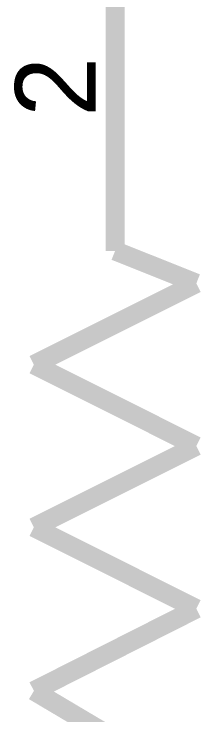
# Model space of a CAD drawing. Header units: inches. Extents: x 0 to 432, y 0 to 280.
# Drawn here: x 310.85 to 313.85, y 187.06 to 197.99 of the extents above; entities that cross this region are included whole.
import ezdxf

# ---------------------------------------------------------------- set-up
doc = ezdxf.new("R2010")
doc.units = ezdxf.units.IN
doc.layers.add('Sheet', color=255, linetype='Continuous')

msp = doc.modelspace()

# ---------------------------------------------------------------- linework, layer by layer
at = {"layer": 'Sheet'}
for points in [[(312.428, 194.3, 0.3, 0.3, 0), (312.428, 199.376, 0.3, 0.3, 0)], [(312.428, 194.3, 0.3, 0.3, 0), (312.428, 195.063, 0.3, 0.3, 0)], [(313.697, 193.794, 0.3, 0.3, 0), (312.428, 194.3, 0.3, 0.3, 0)], [(311.159, 192.525, 0.3, 0.3, 0), (313.697, 193.794, 0.3, 0.3, 0)], [(313.697, 191.256, 0.3, 0.3, 0), (311.159, 192.525, 0.3, 0.3, 0)], [(311.159, 189.988, 0.3, 0.3, 0), (313.697, 191.256, 0.3, 0.3, 0)], [(313.697, 188.719, 0.3, 0.3, 0), (311.159, 189.988, 0.3, 0.3, 0)], [(311.159, 187.438, 0.3, 0.3, 0), (313.697, 188.719, 0.3, 0.3, 0)], [(312.428, 186.686, 0.3, 0.3, 0), (311.159, 187.438, 0.3, 0.3, 0)]]:
    msp.add_lwpolyline(points, format="xyseb", dxfattribs=at)

# ---------------------------------------------------------------- texts
msp.add_text('2', height=1.258, rotation=90, dxfattribs=at).set_placement((312.125, 196.389))

doc.saveas('drawing.dxf')
